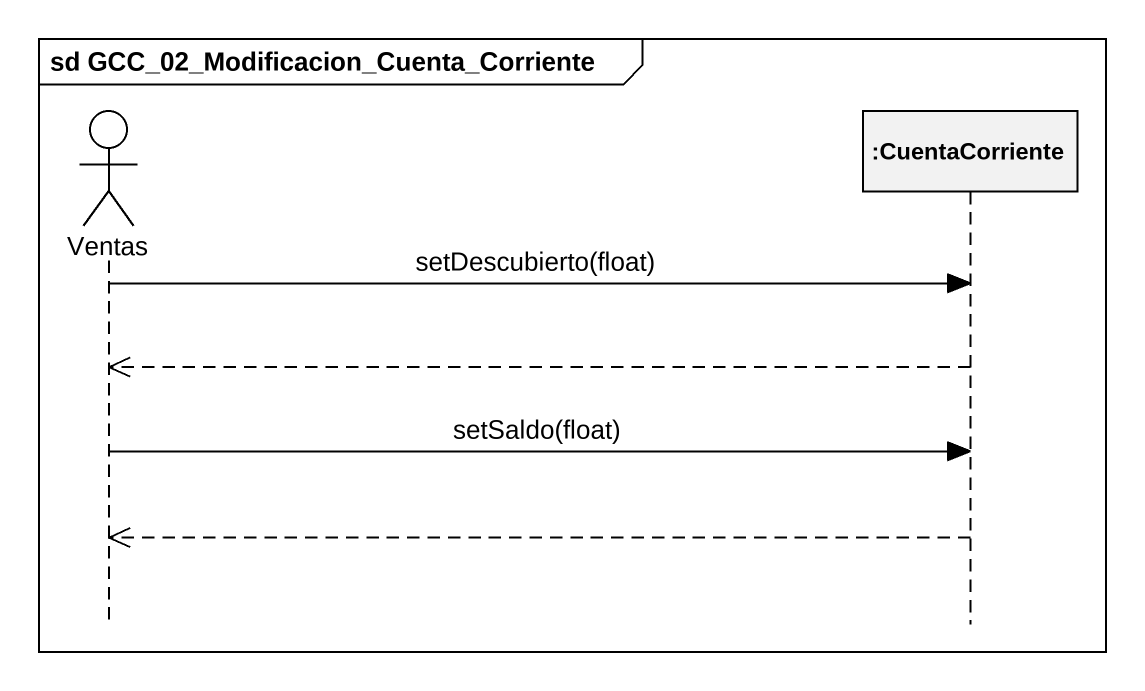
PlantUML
@startuml
mainframe sd GCC_02_Modificacion_Cuenta_Corriente
hide footbox
actor Ventas
participant ":CuentaCorriente" as CuentaCorriente

Ventas -> CuentaCorriente : setDescubierto(float)
CuentaCorriente -->> Ventas
Ventas -> CuentaCorriente : setSaldo(float)
CuentaCorriente -->> Ventas
@enduml
